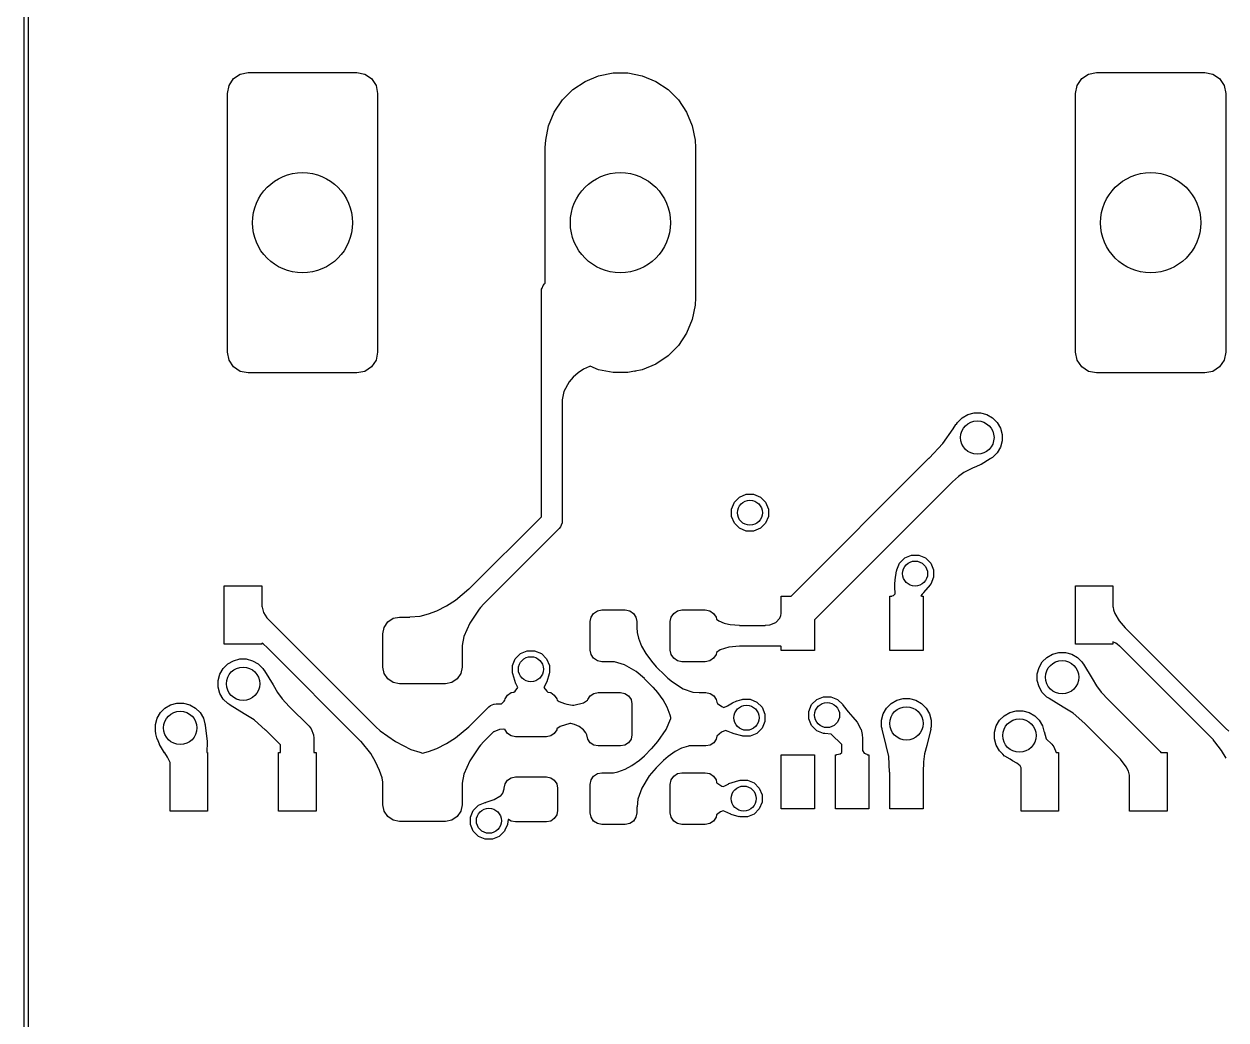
# Model space of a CAD drawing. Extents: x 89 to 178, y -115 to -57.
# Drawn here: x 88.97 to 103.38, y -97.25 to -85.32 of the extents above; entities that cross this region are included whole.
import ezdxf

# ---------------------------------------------------------------- set-up
doc = ezdxf.new("R2010")
doc.units = 0
doc.layers.add('BLACK', color=7, linetype='CONTINUOUS')

msp = doc.modelspace()

# ---------------------------------------------------------------- linework, layer by layer
at = {"layer": 'BLACK', "linetype": 'CONTINUOUS'}
for p, q in [((88.975, -106.5), (88.975, -65.5)), ((89.025, -65.524181), (89.025, -106.475818)), ((91.43153, -86.054329), (91.485723, -85.973223)), ((91.485723, -85.973223), (91.566829, -85.91903)), ((91.566829, -85.91903), (91.6625, -85.9)), ((91.6625, -85.9), (92.9625, -85.9)), ((92.9625, -85.9), (93.058171, -85.91903)), ((93.058171, -85.91903), (93.139277, -85.973223)), ((93.139277, -85.973223), (93.19347, -86.054329)), ((95.698243, -86.006271), (95.861244, -85.938754)), ((95.861244, -85.938754), (96.034285, -85.904334)), ((96.034285, -85.904334), (96.210715, -85.904334)), ((96.210715, -85.904334), (96.383756, -85.938754)), ((96.383756, -85.938754), (96.546757, -86.006271)), ((101.59653, -86.054329), (101.650723, -85.973223)), ((101.650723, -85.973223), (101.731829, -85.91903)), ((101.731829, -85.91903), (101.8275, -85.9)), ((101.8275, -85.9), (103.1275, -85.9)), ((103.1275, -85.9), (103.223171, -85.91903)), ((103.223171, -85.91903), (103.304277, -85.973223)), ((103.304277, -85.973223), (103.35847, -86.054329)), ((91.4125, -86.15), (91.43153, -86.054329)), ((93.19347, -86.054329), (93.2125, -86.15)), ((95.426791, -86.229046), (95.551546, -86.104291)), ((95.551546, -86.104291), (95.698243, -86.006271)), ((96.546757, -86.006271), (96.693454, -86.104291)), ((96.693454, -86.104291), (96.818209, -86.229046)), ((101.5775, -86.15), (101.59653, -86.054329)), ((103.35847, -86.054329), (103.3775, -86.15)), ((91.4125, -89.25), (91.4125, -86.15)), ((93.2125, -86.15), (93.2125, -89.25)), ((95.328771, -86.375743), (95.426791, -86.229046)), ((96.818209, -86.229046), (96.916229, -86.375743)), ((101.5775, -89.25), (101.5775, -86.15)), ((103.3775, -86.15), (103.3775, -89.25)), ((95.261254, -86.538744), (95.328771, -86.375743)), ((96.916229, -86.375743), (96.983746, -86.538744)), ((95.226834, -86.711785), (95.261254, -86.538744)), ((96.983746, -86.538744), (97.018166, -86.711785)), ((95.2225, -86.8), (95.226834, -86.711785)), ((97.018166, -86.711785), (97.0225, -86.8)), ((95.2225, -88.375315), (95.2225, -86.8)), ((97.0225, -86.8), (97.0225, -88.6)), ((95.196071, -88.453048), (95.211612, -88.434112)), ((95.211612, -88.434112), (95.221153, -88.42457)), ((95.221153, -88.42457), (95.2225, -88.375315)), ((95.175, -88.5225), (95.177402, -88.498114)), ((95.175, -91.223224), (95.175, -88.5225)), ((95.177402, -88.498114), (95.177882, -88.496956)), ((95.177882, -88.496956), (95.182868, -88.484915)), ((95.182868, -88.484915), (95.196066, -88.453054)), ((95.196066, -88.453054), (95.196071, -88.453048)), ((97.018166, -88.688215), (96.983746, -88.861256)), ((97.0225, -88.6), (97.018166, -88.688215)), ((96.983746, -88.861256), (96.916229, -89.024257)), ((96.916229, -89.024257), (96.818209, -89.170954)), ((91.43153, -89.345671), (91.4125, -89.25)), ((93.2125, -89.25), (93.19347, -89.345671)), ((96.693454, -89.295709), (96.546757, -89.393729)), ((96.818209, -89.170954), (96.693454, -89.295709)), ((101.59653, -89.345671), (101.5775, -89.25)), ((103.3775, -89.25), (103.35847, -89.345671)), ((91.485723, -89.426777), (91.43153, -89.345671)), ((91.566829, -89.48097), (91.485723, -89.426777)), ((93.139277, -89.426777), (93.058171, -89.48097)), ((93.19347, -89.345671), (93.139277, -89.426777)), ((95.750207, -89.422105), (95.678726, -89.456227)), ((95.759607, -89.419147), (95.750207, -89.422105)), ((95.861244, -89.461246), (95.759607, -89.419147)), ((96.546757, -89.393729), (96.383756, -89.461246)), ((101.650723, -89.426777), (101.59653, -89.345671)), ((101.731829, -89.48097), (101.650723, -89.426777)), ((103.304277, -89.426777), (103.223171, -89.48097)), ((103.35847, -89.345671), (103.304277, -89.426777)), ((91.6625, -89.5), (91.566829, -89.48097)), ((92.9625, -89.5), (91.6625, -89.5)), ((93.058171, -89.48097), (92.9625, -89.5)), ((95.556671, -89.549698), (95.508215, -89.60579)), ((95.614943, -89.498447), (95.556671, -89.549698)), ((95.678726, -89.456227), (95.614943, -89.498447)), ((96.034285, -89.495666), (95.861244, -89.461246)), ((96.210715, -89.495666), (96.034285, -89.495666)), ((96.291769, -89.479543), (96.210715, -89.495666)), ((96.298081, -89.482707), (96.291769, -89.479543)), ((96.383756, -89.461246), (96.297654, -89.478372)), ((96.297654, -89.478372), (96.298081, -89.482707)), ((101.8275, -89.5), (101.731829, -89.48097)), ((103.1275, -89.5), (101.8275, -89.5)), ((103.223171, -89.48097), (103.1275, -89.5)), ((95.444407, -89.721056), (95.425, -89.820934)), ((95.508215, -89.60579), (95.444407, -89.721056)), ((95.425, -89.820934), (95.425, -91.275)), ((100.217372, -90.036994), (100.285195, -89.997836)), ((100.285195, -89.997836), (100.360842, -89.977567)), ((100.360842, -89.977567), (100.439158, -89.977567)), ((100.439158, -89.977567), (100.514805, -89.997836)), ((100.514805, -89.997836), (100.582628, -90.036994)), ((99.98478, -90.346758), (100.110502, -90.168472)), ((100.110502, -90.168472), (100.144086, -90.118046)), ((100.144086, -90.118046), (100.149117, -90.114673)), ((100.149117, -90.114673), (100.161994, -90.092372)), ((100.161994, -90.092372), (100.217372, -90.036994)), ((100.582628, -90.036994), (100.638006, -90.092372)), ((100.638006, -90.092372), (100.677164, -90.160195)), ((100.677164, -90.160195), (100.697433, -90.235842)), ((100.697433, -90.314158), (100.677164, -90.389805)), ((100.697433, -90.235842), (100.697433, -90.314158)), ((99.821173, -90.520501), (99.98478, -90.346758)), ((100.638006, -90.457628), (100.582628, -90.513006)), ((100.677164, -90.389805), (100.638006, -90.457628)), ((98.167158, -92.175), (99.820855, -90.521301)), ((99.820855, -90.521301), (99.821173, -90.520501)), ((100.444067, -90.596588), (100.381056, -90.625035)), ((100.445192, -90.596005), (100.444067, -90.596588)), ((100.556037, -90.530705), (100.445192, -90.596005)), ((100.556566, -90.530373), (100.556037, -90.530705)), ((100.559119, -90.526578), (100.556566, -90.530373)), ((100.582628, -90.513006), (100.559119, -90.526578)), ((100.174195, -90.740268), (100.104491, -90.804053)), ((100.239058, -90.69346), (100.174195, -90.740268)), ((100.239059, -90.69346), (100.239058, -90.69346)), ((100.352074, -90.63812), (100.239059, -90.69346)), ((100.352082, -90.638116), (100.352074, -90.63812)), ((100.381056, -90.625035), (100.352082, -90.638116)), ((100.103389, -90.804452), (98.45, -92.457842)), ((100.104491, -90.804053), (100.103389, -90.804452)), ((97.487919, -91.049997), (97.549997, -90.987919)), ((97.549997, -90.987919), (97.631105, -90.954323)), ((97.631105, -90.954323), (97.718895, -90.954323)), ((97.718895, -90.954323), (97.800003, -90.987919)), ((97.800003, -90.987919), (97.862081, -91.049997)), ((97.454323, -91.131105), (97.487919, -91.049997)), ((97.454323, -91.218895), (97.454323, -91.131105)), ((97.862081, -91.049997), (97.895677, -91.131105)), ((97.895677, -91.131105), (97.895677, -91.218895)), ((94.309821, -92.088402), (95.175, -91.223224)), ((95.420529, -91.304381), (95.403934, -91.344446)), ((95.422598, -91.299387), (95.420529, -91.304381)), ((95.425, -91.275), (95.422598, -91.299386)), ((95.422598, -91.299386), (95.422598, -91.299387)), ((97.487919, -91.300003), (97.454323, -91.218895)), ((97.549997, -91.362081), (97.487919, -91.300003)), ((97.862081, -91.300003), (97.800003, -91.362081)), ((97.895677, -91.218895), (97.862081, -91.300003)), ((95.388388, -91.363388), (94.485991, -92.265784)), ((95.403928, -91.344451), (95.388388, -91.363388)), ((95.403934, -91.344446), (95.403928, -91.344451)), ((97.631105, -91.395677), (97.549997, -91.362081)), ((97.718895, -91.395677), (97.631105, -91.395677)), ((97.800003, -91.362081), (97.718895, -91.395677)), ((99.467361, -91.779439), (99.529439, -91.717361)), ((99.529439, -91.717361), (99.610547, -91.683765)), ((99.610547, -91.683765), (99.698337, -91.683765)), ((99.698337, -91.683765), (99.779445, -91.717361)), ((99.779445, -91.717361), (99.841523, -91.779439)), ((99.414905, -91.979464), (99.431868, -91.872508)), ((99.431868, -91.872508), (99.433765, -91.869414)), ((99.433765, -91.860547), (99.467361, -91.779439)), ((99.433765, -91.869414), (99.433765, -91.860547)), ((99.841523, -91.779439), (99.875119, -91.860547)), ((99.875119, -91.860547), (99.875119, -91.948337)), ((99.411294, -92.064383), (99.41274, -92.029642)), ((99.41274, -92.029642), (99.414774, -91.980784)), ((99.414774, -91.980784), (99.414905, -91.979464)), ((99.833157, -92.039406), (99.75485, -92.13265)), ((99.833901, -92.038418), (99.833157, -92.039406)), ((99.834244, -92.036723), (99.833901, -92.038418)), ((99.841523, -92.029445), (99.834244, -92.036723)), ((99.875119, -91.948337), (99.841523, -92.029445)), ((91.375, -92.75), (91.375, -92.05)), ((91.375, -92.05), (91.825, -92.05)), ((91.825, -92.05), (91.825, -92.301455)), ((94.146941, -92.221123), (94.307718, -92.089042)), ((94.307718, -92.089042), (94.309821, -92.088402)), ((98.05, -92.377282), (98.05, -92.175)), ((98.05, -92.175), (98.167158, -92.175)), ((99.35, -92.825), (99.35, -92.175)), ((99.35, -92.175), (99.374376, -92.175)), ((99.374376, -92.175), (99.376527, -92.172242)), ((99.376527, -92.172242), (99.37929, -92.171113)), ((99.37929, -92.171113), (99.394371, -92.167113)), ((99.394371, -92.167113), (99.416618, -92.147361)), ((99.411308, -92.065635), (99.411294, -92.064383)), ((99.4164, -92.142722), (99.411308, -92.065635)), ((99.416401, -92.142746), (99.4164, -92.142722)), ((99.416618, -92.147361), (99.416401, -92.142746)), ((99.738902, -92.148979), (99.722518, -92.171783)), ((99.722518, -92.171783), (99.73177, -92.172866)), ((99.73177, -92.172866), (99.735592, -92.175)), ((99.735592, -92.175), (99.75, -92.175)), ((99.754248, -92.133313), (99.738902, -92.148979)), ((99.75, -92.175), (99.75, -92.825)), ((99.75485, -92.13265), (99.754248, -92.133313)), ((101.575, -92.75), (101.575, -92.05)), ((101.575, -92.05), (102.025, -92.05)), ((102.025, -92.05), (102.025, -92.303655)), ((91.825, -92.301455), (91.827645, -92.303846)), ((91.827645, -92.303846), (91.828434, -92.306058)), ((91.828434, -92.306058), (91.844141, -92.369665)), ((93.92312, -92.348827), (94.039923, -92.289003)), ((94.039923, -92.289003), (94.146941, -92.221123)), ((94.428496, -92.331725), (94.318077, -92.497983)), ((94.4285, -92.331721), (94.428496, -92.331725)), ((94.428501, -92.331719), (94.4285, -92.331721)), ((94.428503, -92.331717), (94.428501, -92.331719)), ((94.447517, -92.310201), (94.428503, -92.331717)), ((94.485408, -92.267326), (94.447517, -92.310201)), ((94.485991, -92.265784), (94.485408, -92.267326)), ((102.025, -92.303655), (102.026049, -92.304604)), ((102.026049, -92.304604), (102.027081, -92.308108)), ((102.027081, -92.308108), (102.030885, -92.337278)), ((91.844141, -92.369665), (91.886035, -92.434259)), ((91.886035, -92.434259), (93.191248, -93.739472)), ((93.333579, -92.483579), (93.398463, -92.440224)), ((93.398463, -92.440224), (93.475, -92.425)), ((93.475, -92.425), (93.596438, -92.425)), ((93.596438, -92.425), (93.596814, -92.424626)), ((93.596814, -92.424626), (93.600375, -92.42378)), ((93.600375, -92.42378), (93.721241, -92.414603)), ((93.721241, -92.414603), (93.822798, -92.387963)), ((93.822798, -92.387963), (93.92312, -92.348827)), ((95.76, -92.48), (95.770657, -92.426424)), ((95.76, -92.82), (95.76, -92.48)), ((95.770657, -92.426424), (95.801005, -92.381005)), ((95.801005, -92.381005), (95.846424, -92.350657)), ((95.846424, -92.350657), (95.9, -92.34)), ((95.9, -92.34), (96.18, -92.34)), ((96.18, -92.34), (96.233576, -92.350657)), ((96.233576, -92.350657), (96.278995, -92.381005)), ((96.278995, -92.381005), (96.309343, -92.426424)), ((96.309343, -92.426424), (96.32, -92.48)), ((96.32, -92.48), (96.32, -92.550308)), ((96.72, -92.48), (96.730657, -92.426424)), ((96.72, -92.82), (96.72, -92.48)), ((96.730657, -92.426424), (96.761005, -92.381005)), ((96.761005, -92.381005), (96.806424, -92.350657)), ((96.806424, -92.350657), (96.86, -92.34)), ((96.86, -92.34), (97.14, -92.34)), ((97.14, -92.34), (97.193576, -92.350657)), ((97.193576, -92.350657), (97.238995, -92.381005)), ((97.238995, -92.381005), (97.269343, -92.426424)), ((97.269343, -92.426424), (97.27439, -92.451801)), ((97.27439, -92.451801), (97.30216, -92.472408)), ((97.30216, -92.472408), (97.367216, -92.499997)), ((97.98625, -92.490171), (98.032253, -92.440308)), ((98.032253, -92.440308), (98.045282, -92.405161)), ((98.045282, -92.405161), (98.047886, -92.381145)), ((98.047886, -92.381145), (98.05, -92.377282)), ((98.45, -92.457842), (98.45, -92.825)), ((102.030885, -92.337278), (102.030886, -92.33728)), ((102.030886, -92.33728), (102.047069, -92.382811)), ((102.047069, -92.382811), (102.047071, -92.382814)), ((102.047071, -92.382814), (102.1015, -92.471955)), ((102.1015, -92.471955), (102.170596, -92.553253)), ((93.275, -92.625), (93.290224, -92.548463)), ((93.290224, -92.548463), (93.333579, -92.483579)), ((94.318077, -92.497983), (94.247019, -92.659632)), ((96.32, -92.550308), (96.320124, -92.550868)), ((96.320124, -92.550868), (96.322852, -92.609012)), ((96.322852, -92.609012), (96.338971, -92.679232)), ((97.367216, -92.499997), (97.367219, -92.499997)), ((97.367219, -92.499997), (97.367224, -92.5)), ((97.367224, -92.5), (97.41859, -92.511619)), ((97.41859, -92.511619), (97.437624, -92.515925)), ((97.437624, -92.515925), (97.437627, -92.515925)), ((97.437627, -92.515925), (97.43763, -92.515926)), ((97.43763, -92.515926), (97.549166, -92.524196)), ((97.549166, -92.524196), (97.550762, -92.525)), ((97.550762, -92.525), (97.858311, -92.525)), ((97.858311, -92.525), (97.860534, -92.523946)), ((97.860534, -92.523946), (97.914616, -92.51854)), ((97.914616, -92.51854), (97.98625, -92.490171)), ((102.170596, -92.553253), (102.227353, -92.610931)), ((102.227353, -92.610931), (103.373502, -93.75708)), ((91.825, -92.75), (91.375, -92.75)), ((91.844464, -92.750523), (91.825, -92.739399)), ((91.825, -92.739399), (91.825, -92.75)), ((91.887524, -92.789871), (91.844464, -92.750523)), ((93.275, -93.025), (93.275, -92.625)), ((94.247018, -92.659635), (94.225, -92.764968)), ((94.225, -92.764968), (94.225, -93.025)), ((94.247019, -92.659632), (94.247018, -92.659635)), ((96.338971, -92.679232), (96.338975, -92.679245)), ((96.338975, -92.679245), (96.376617, -92.772844)), ((102.025, -92.75), (101.575, -92.75)), ((102.059751, -92.737199), (102.025, -92.722309)), ((102.025, -92.722309), (102.025, -92.75)), ((102.059753, -92.7372), (102.059751, -92.737199)), ((102.075865, -92.75), (102.059753, -92.7372)), ((102.105216, -92.773317), (102.075865, -92.75)), ((91.888457, -92.790233), (91.887524, -92.789871)), ((93.0132, -93.914976), (91.888457, -92.790233)), ((94.862919, -92.924997), (94.924997, -92.862919)), ((94.924997, -92.862919), (95.006105, -92.829323)), ((95.006105, -92.829323), (95.093895, -92.829323)), ((95.093895, -92.829323), (95.175003, -92.862919)), ((95.175003, -92.862919), (95.237081, -92.924997)), ((95.770657, -92.873576), (95.76, -92.82)), ((95.801005, -92.918995), (95.770657, -92.873576)), ((96.376617, -92.772844), (96.376622, -92.772856)), ((96.376622, -92.772856), (96.426534, -92.861051)), ((96.426534, -92.861051), (96.42655, -92.861075)), ((96.42655, -92.861075), (96.49471, -92.955494)), ((96.730657, -92.873576), (96.72, -92.82)), ((96.761005, -92.918995), (96.730657, -92.873576)), ((97.269343, -92.873576), (97.238995, -92.918995)), ((97.273655, -92.851893), (97.269343, -92.873576)), ((97.318486, -92.818928), (97.273655, -92.851893)), ((97.31849, -92.818926), (97.318486, -92.818928)), ((97.42166, -92.786817), (97.31849, -92.818926)), ((97.421667, -92.786816), (97.42166, -92.786817)), ((97.549296, -92.775914), (97.421667, -92.786816)), ((97.551261, -92.775), (97.549296, -92.775914)), ((98.044495, -92.775), (97.551261, -92.775)), ((98.044939, -92.775512), (98.044495, -92.775)), ((98.05, -92.776619), (98.044939, -92.775512)), ((98.05, -92.825), (98.05, -92.776619)), ((98.45, -92.825), (98.05, -92.825)), ((99.75, -92.825), (99.35, -92.825)), ((101.178595, -92.963369), (101.233973, -92.907991)), ((101.233973, -92.907991), (101.301796, -92.868833)), ((101.301796, -92.868833), (101.377443, -92.848564)), ((101.377443, -92.848564), (101.455759, -92.848564)), ((101.455759, -92.848564), (101.531406, -92.868833)), ((101.531406, -92.868833), (101.599229, -92.907991)), ((101.599229, -92.907991), (101.654607, -92.963369)), ((102.107794, -92.774216), (102.105216, -92.773317)), ((103.230709, -93.897131), (102.107794, -92.774216)), ((91.322828, -93.110195), (91.361986, -93.042372)), ((91.361986, -93.042372), (91.417364, -92.986994)), ((91.417364, -92.986994), (91.485187, -92.947836)), ((91.485187, -92.947836), (91.560834, -92.927567)), ((91.560834, -92.927567), (91.63915, -92.927567)), ((91.63915, -92.927567), (91.714797, -92.947836)), ((91.714797, -92.947836), (91.78262, -92.986994)), ((91.78262, -92.986994), (91.837998, -93.042372)), ((91.837998, -93.042372), (91.851408, -93.065599)), ((93.290224, -93.101537), (93.275, -93.025)), ((94.225, -93.025), (94.209776, -93.101537)), ((94.829323, -93.006105), (94.862919, -92.924997)), ((94.829323, -93.093895), (94.829323, -93.006105)), ((95.237081, -92.924997), (95.270677, -93.006105)), ((95.270677, -93.006105), (95.270677, -93.093895)), ((95.846424, -92.949343), (95.801005, -92.918995)), ((95.9, -92.96), (95.846424, -92.949343)), ((95.968841, -92.96), (95.9, -92.96)), ((95.969202, -92.960154), (95.968841, -92.96)), ((96.053674, -92.961011), (95.969202, -92.960154)), ((96.173485, -92.999212), (96.053674, -92.961011)), ((96.173487, -92.999213), (96.173485, -92.999212)), ((96.173489, -92.999214), (96.173487, -92.999213)), ((96.310411, -93.079319), (96.173489, -92.999214)), ((96.49471, -92.955494), (96.494717, -92.955504)), ((96.494717, -92.955504), (96.552346, -93.020042)), ((96.552346, -93.020042), (96.552819, -93.021397)), ((96.552819, -93.021397), (96.657918, -93.126496)), ((96.806424, -92.949343), (96.761005, -92.918995)), ((96.86, -92.96), (96.806424, -92.949343)), ((97.14, -92.96), (96.86, -92.96)), ((97.193576, -92.949343), (97.14, -92.96)), ((97.238995, -92.918995), (97.193576, -92.949343)), ((101.119168, -93.106839), (101.139437, -93.031192)), ((101.139437, -93.031192), (101.178595, -92.963369)), ((101.654607, -92.963369), (101.668017, -92.986596)), ((101.668017, -92.986596), (101.672101, -92.989345)), ((101.672101, -92.989345), (101.672358, -92.989749)), ((101.672358, -92.989749), (101.775525, -93.159993)), ((91.302559, -93.185842), (91.322828, -93.110195)), ((91.302559, -93.264158), (91.302559, -93.185842)), ((91.851408, -93.065599), (91.855492, -93.068348)), ((91.855492, -93.068348), (91.855749, -93.068752)), ((91.855749, -93.068752), (91.958916, -93.238996)), ((93.333579, -93.166421), (93.290224, -93.101537)), ((93.398463, -93.209776), (93.333579, -93.166421)), ((94.166421, -93.166421), (94.101537, -93.209776)), ((94.209776, -93.101537), (94.166421, -93.166421)), ((94.833441, -93.103838), (94.829323, -93.093895)), ((94.833227, -93.106285), (94.833441, -93.103838)), ((94.871074, -93.226391), (94.833227, -93.106285)), ((95.267159, -93.106077), (95.239634, -93.201416)), ((95.270677, -93.093895), (95.266944, -93.102907)), ((95.266944, -93.102907), (95.267383, -93.105165)), ((95.267383, -93.105165), (95.267159, -93.106077)), ((96.310412, -93.07932), (96.310411, -93.079319)), ((96.410078, -93.16283), (96.310412, -93.07932)), ((96.412167, -93.163589), (96.410078, -93.16283)), ((96.516737, -93.268159), (96.412167, -93.163589)), ((96.657918, -93.126496), (96.659558, -93.127113)), ((96.659558, -93.127113), (96.692096, -93.155606)), ((96.692096, -93.155606), (96.745436, -93.202316)), ((101.119168, -93.185155), (101.119168, -93.106839)), ((101.139437, -93.260802), (101.119168, -93.185155)), ((101.775525, -93.159993), (101.828209, -93.249176)), ((91.322828, -93.339805), (91.302559, -93.264158)), ((91.361986, -93.407628), (91.322828, -93.339805)), ((91.958916, -93.238996), (92.0116, -93.328179)), ((92.0116, -93.328179), (92.069371, -93.404802)), ((93.475, -93.225), (93.398463, -93.209776)), ((94.025, -93.225), (93.475, -93.225)), ((94.101537, -93.209776), (94.025, -93.225)), ((94.769541, -93.359541), (94.813338, -93.330276)), ((94.813338, -93.330276), (94.846653, -93.323649)), ((94.846653, -93.323649), (94.861923, -93.312191)), ((94.861923, -93.312191), (94.893113, -93.270437)), ((94.871785, -93.228142), (94.871074, -93.226391)), ((94.893113, -93.270437), (94.871785, -93.228142)), ((95.238945, -93.203224), (95.206709, -93.270537)), ((95.206709, -93.270537), (95.242513, -93.312188)), ((95.239634, -93.201416), (95.238945, -93.203224)), ((95.242513, -93.312188), (95.252162, -93.323413)), ((95.252162, -93.323413), (95.286662, -93.330276)), ((95.286662, -93.330276), (95.330459, -93.359541)), ((95.759541, -93.369541), (95.803338, -93.340276)), ((95.803338, -93.340276), (95.855, -93.33)), ((95.855, -93.33), (96.125, -93.33)), ((96.125, -93.33), (96.176662, -93.340276)), ((96.176662, -93.340276), (96.220459, -93.369541)), ((96.517225, -93.269566), (96.516737, -93.268159)), ((96.570851, -93.329933), (96.517225, -93.269566)), ((96.570856, -93.32994), (96.570851, -93.329933)), ((96.570859, -93.329943), (96.570856, -93.32994)), ((96.634164, -93.418609), (96.570859, -93.329943)), ((96.745436, -93.202316), (96.745441, -93.202319)), ((96.745441, -93.202319), (96.876364, -93.286263)), ((96.876364, -93.286263), (96.988515, -93.326964)), ((96.988515, -93.326964), (97.06648, -93.329536)), ((97.06648, -93.329536), (97.067503, -93.33)), ((97.067503, -93.33), (97.145, -93.33)), ((97.145, -93.33), (97.196662, -93.340276)), ((97.196662, -93.340276), (97.240459, -93.369541)), ((101.178595, -93.328625), (101.139437, -93.260802)), ((101.233973, -93.384003), (101.178595, -93.328625)), ((101.828209, -93.249176), (101.88598, -93.325799)), ((101.88598, -93.325799), (101.970509, -93.4165)), ((90.664186, -93.51518), (90.732009, -93.476022)), ((90.732009, -93.476022), (90.807656, -93.455753)), ((90.807656, -93.455753), (90.885972, -93.455753)), ((90.885972, -93.455753), (90.961619, -93.476022)), ((90.961619, -93.476022), (91.029442, -93.51518)), ((91.417364, -93.463006), (91.361986, -93.407628)), ((91.440532, -93.476382), (91.417364, -93.463006)), ((91.443744, -93.480757), (91.440532, -93.476382)), ((91.613952, -93.583901), (91.443744, -93.480757)), ((92.069371, -93.404802), (92.1539, -93.495503)), ((94.546612, -93.501612), (94.565548, -93.486071)), ((94.565548, -93.486071), (94.565554, -93.486066)), ((94.565554, -93.486066), (94.605423, -93.469552)), ((94.605423, -93.469552), (94.610613, -93.467402)), ((94.610613, -93.467402), (94.610614, -93.467402)), ((94.610614, -93.467402), (94.635, -93.465)), ((94.635, -93.465), (94.695508, -93.465)), ((94.695508, -93.465), (94.730892, -93.433793)), ((94.730892, -93.433793), (94.73672, -93.421213)), ((94.73672, -93.421213), (94.740276, -93.403338)), ((94.740276, -93.403338), (94.769541, -93.359541)), ((95.330459, -93.359541), (95.359724, -93.403338)), ((95.359724, -93.403338), (95.362918, -93.419397)), ((95.362918, -93.419397), (95.388703, -93.436625)), ((95.388703, -93.436625), (95.388705, -93.436625)), ((95.388705, -93.436625), (95.388707, -93.436627)), ((95.388707, -93.436627), (95.454381, -93.462602)), ((95.454381, -93.462602), (95.454384, -93.462602)), ((95.454384, -93.462602), (95.454385, -93.462603)), ((95.454385, -93.462603), (95.48071, -93.468198)), ((95.48071, -93.468198), (95.549269, -93.48277)), ((95.549269, -93.48277), (95.565874, -93.481561)), ((95.565874, -93.481561), (95.679167, -93.452495)), ((95.679167, -93.452495), (95.728544, -93.422045)), ((95.728544, -93.422045), (95.730276, -93.413338)), ((95.730276, -93.413338), (95.759541, -93.369541)), ((96.220459, -93.369541), (96.249724, -93.413338)), ((96.249724, -93.413338), (96.26, -93.465)), ((96.26, -93.465), (96.26, -93.835)), ((96.682839, -93.505717), (96.634164, -93.418609)), ((97.240459, -93.369541), (97.269724, -93.413338)), ((97.269724, -93.413338), (97.27635, -93.446653)), ((97.27635, -93.446653), (97.287811, -93.461925)), ((97.287811, -93.461925), (97.337311, -93.498902)), ((97.361684, -93.509469), (97.404626, -93.487103)), ((97.404626, -93.487103), (97.464894, -93.452216)), ((97.464894, -93.452216), (97.466258, -93.451542)), ((97.466258, -93.451542), (97.518433, -93.429901)), ((97.518433, -93.429901), (97.519919, -93.4294)), ((97.519919, -93.4294), (97.577707, -93.414164)), ((97.577707, -93.414164), (97.580987, -93.414609)), ((97.580987, -93.414609), (97.589686, -93.411006)), ((97.589686, -93.411006), (97.677476, -93.411006)), ((97.677476, -93.411006), (97.758584, -93.444602)), ((97.758584, -93.444602), (97.820662, -93.50668)), ((98.379323, -93.556111), (98.412919, -93.475003)), ((98.412919, -93.475003), (98.474997, -93.412925)), ((98.474997, -93.412925), (98.556105, -93.379329)), ((98.556105, -93.379329), (98.643895, -93.379329)), ((98.643895, -93.379329), (98.725003, -93.412925)), ((98.725003, -93.412925), (98.787081, -93.475003)), ((98.787081, -93.475003), (98.789694, -93.481313)), ((98.789694, -93.481313), (98.793701, -93.483849)), ((98.793701, -93.483849), (98.851961, -93.561696)), ((99.311994, -93.517372), (99.367372, -93.461994)), ((99.367372, -93.461994), (99.435195, -93.422836)), ((99.435195, -93.422836), (99.510842, -93.402567)), ((99.510842, -93.402567), (99.589158, -93.402567)), ((99.589158, -93.402567), (99.664805, -93.422836)), ((99.664805, -93.422836), (99.732628, -93.461994)), ((99.732628, -93.461994), (99.788006, -93.517372)), ((101.257141, -93.397379), (101.233973, -93.384003)), ((101.260353, -93.401754), (101.257141, -93.397379)), ((101.430561, -93.504898), (101.260353, -93.401754)), ((101.970509, -93.4165), (101.970844, -93.417398)), ((101.970844, -93.417398), (102.591421, -94.037975)), ((90.56965, -93.638381), (90.608808, -93.570558)), ((90.608808, -93.570558), (90.664186, -93.51518)), ((91.029442, -93.51518), (91.08482, -93.570558)), ((91.08482, -93.570558), (91.123978, -93.638381)), ((91.613952, -93.583902), (91.613952, -93.583901)), ((91.613988, -93.583924), (91.613952, -93.583902)), ((91.731498, -93.65628), (91.613988, -93.583924)), ((92.1539, -93.495503), (92.154235, -93.496401)), ((92.154235, -93.496401), (92.391421, -93.733587)), ((94.309821, -93.738402), (94.546612, -93.501612)), ((96.720012, -93.599106), (96.682839, -93.505717)), ((96.727096, -93.629724), (96.720012, -93.599106)), ((96.725379, -93.642399), (96.727096, -93.629724)), ((97.337311, -93.498902), (97.337314, -93.498904)), ((97.337314, -93.498904), (97.337317, -93.498906)), ((97.337317, -93.498906), (97.361684, -93.509469)), ((97.820662, -93.50668), (97.854258, -93.587788)), ((97.854258, -93.587788), (97.854258, -93.675578)), ((98.379323, -93.643901), (98.379323, -93.556111)), ((98.851961, -93.561696), (98.851984, -93.561725)), ((98.851984, -93.561725), (98.908547, -93.625118)), ((98.908547, -93.625118), (98.908617, -93.625197)), ((98.908617, -93.625197), (98.959071, -93.682786)), ((99.252567, -93.660842), (99.272836, -93.585195)), ((99.272836, -93.585195), (99.311994, -93.517372)), ((99.788006, -93.517372), (99.827164, -93.585195)), ((99.827164, -93.585195), (99.847433, -93.660842)), ((100.667018, -93.662348), (100.722396, -93.60697)), ((100.722396, -93.60697), (100.790219, -93.567812)), ((100.790219, -93.567812), (100.865866, -93.547543)), ((100.865866, -93.547543), (100.944182, -93.547543)), ((100.944182, -93.547543), (101.019829, -93.567812)), ((101.019829, -93.567812), (101.087652, -93.60697)), ((101.087652, -93.60697), (101.14303, -93.662348)), ((101.430561, -93.504899), (101.430561, -93.504898)), ((101.430597, -93.504921), (101.430561, -93.504899)), ((101.548107, -93.577277), (101.430597, -93.504921)), ((101.548111, -93.577281), (101.548107, -93.577277)), ((101.548114, -93.577283), (101.548111, -93.577281)), ((101.687123, -93.70031), (101.548114, -93.577283)), ((90.549381, -93.714028), (90.56965, -93.638381)), ((90.549381, -93.792344), (90.549381, -93.714028)), ((91.123978, -93.638381), (91.141906, -93.705293)), ((91.141906, -93.705293), (91.142564, -93.706284)), ((91.142564, -93.706284), (91.14268, -93.706996)), ((91.14268, -93.706996), (91.142988, -93.709331)), ((91.142988, -93.709331), (91.144247, -93.714028)), ((91.144247, -93.714028), (91.144247, -93.718853)), ((91.144247, -93.718853), (91.170503, -93.917537)), ((91.731502, -93.656284), (91.731498, -93.65628)), ((91.731505, -93.656286), (91.731502, -93.656284)), ((91.870514, -93.779313), (91.731505, -93.656286)), ((92.391421, -93.733587), (92.416294, -93.763894)), ((92.416294, -93.763894), (92.446157, -93.83599)), ((93.191248, -93.739472), (93.192342, -93.739899)), ((93.192342, -93.739899), (93.243249, -93.786698)), ((94.146941, -93.871123), (94.307718, -93.739042)), ((94.307718, -93.739042), (94.309821, -93.738402)), ((94.672695, -93.772152), (94.606851, -93.799174)), ((94.672696, -93.772152), (94.672695, -93.772152)), ((94.71762, -93.76722), (94.672696, -93.772152)), ((94.717623, -93.76722), (94.71762, -93.76722)), ((94.736238, -93.772152), (94.717623, -93.76722)), ((94.739553, -93.77303), (94.736238, -93.772152)), ((94.740276, -93.776662), (94.739553, -93.77303)), ((94.769541, -93.820459), (94.740276, -93.776662)), ((95.359724, -93.776662), (95.330459, -93.820459)), ((95.362432, -93.763042), (95.359724, -93.776662)), ((95.400521, -93.737675), (95.362432, -93.763042)), ((95.516729, -93.702137), (95.400521, -93.737675)), ((95.527668, -93.701059), (95.516729, -93.702137)), ((95.570742, -93.712244), (95.527668, -93.701059)), ((95.570754, -93.712249), (95.570742, -93.712244)), ((95.629207, -93.738539), (95.570754, -93.712249)), ((95.629209, -93.73854), (95.629207, -93.738539)), ((95.62921, -93.738541), (95.629209, -93.73854)), ((95.680679, -93.776616), (95.62921, -93.738541)), ((95.709629, -93.812234), (95.680679, -93.776616)), ((96.572278, -93.916377), (96.670809, -93.771104)), ((96.670809, -93.771104), (96.725379, -93.642399)), ((97.820662, -93.756686), (97.758584, -93.818764)), ((97.854258, -93.675578), (97.820662, -93.756686)), ((98.412919, -93.725009), (98.379323, -93.643901)), ((98.474997, -93.787087), (98.412919, -93.725009)), ((98.959071, -93.682786), (98.960576, -93.684956)), ((98.960576, -93.684956), (99.005189, -93.767939)), ((99.005189, -93.767939), (99.00632, -93.771009)), ((99.00632, -93.771009), (99.019928, -93.834002)), ((99.252567, -93.739158), (99.252567, -93.660842)), ((99.25949, -93.764998), (99.252567, -93.739158)), ((99.258668, -93.770364), (99.25949, -93.764998)), ((99.306099, -93.963696), (99.258668, -93.770364)), ((99.841331, -93.770365), (99.793914, -93.963637)), ((99.847433, -93.739158), (99.840491, -93.765066)), ((99.840491, -93.765066), (99.841436, -93.769897)), ((99.841436, -93.769897), (99.841331, -93.770365)), ((99.847433, -93.660842), (99.847433, -93.739158)), ((100.607591, -93.805818), (100.62786, -93.730171)), ((100.62786, -93.730171), (100.667018, -93.662348)), ((101.14303, -93.662348), (101.182188, -93.730171)), ((101.182188, -93.730171), (101.198845, -93.792337)), ((101.688651, -93.700889), (101.687123, -93.70031)), ((102.073013, -94.085251), (101.688651, -93.700889)), ((103.373502, -93.75708), (103.374661, -93.75753)), ((103.374661, -93.75753), (103.414707, -93.794123)), ((90.556396, -93.818527), (90.549381, -93.792344)), ((90.555678, -93.823666), (90.556396, -93.818527)), ((90.572421, -93.888222), (90.555678, -93.823666)), ((90.572882, -93.889627), (90.572421, -93.888222)), ((90.596667, -93.949051), (90.572882, -93.889627)), ((91.17059, -93.919639), (91.164248, -94.05)), ((91.170503, -93.917537), (91.17059, -93.919639)), ((91.872042, -93.779892), (91.870514, -93.779313)), ((92.05, -93.95785), (91.872042, -93.779892)), ((92.446157, -93.83599), (92.45, -93.875008)), ((92.45, -93.875008), (92.45, -94.05)), ((93.013866, -93.917263), (93.0132, -93.914976)), ((93.129416, -94.061349), (93.013866, -93.917263)), ((93.243249, -93.786698), (93.243257, -93.786705)), ((93.243257, -93.786705), (93.24326, -93.786707)), ((93.24326, -93.786707), (93.425307, -93.918344)), ((93.425307, -93.918344), (93.425309, -93.918345)), ((93.425309, -93.918345), (93.425316, -93.918349)), ((93.425316, -93.918349), (93.610462, -94.01324)), ((94.039923, -93.939003), (94.146941, -93.871123)), ((94.485408, -93.917326), (94.447517, -93.960201)), ((94.485991, -93.915784), (94.485408, -93.917326)), ((94.602615, -93.79916), (94.485991, -93.915784)), ((94.606851, -93.799174), (94.602615, -93.79916)), ((94.813338, -93.849724), (94.769541, -93.820459)), ((94.865, -93.86), (94.813338, -93.849724)), ((95.235, -93.86), (94.865, -93.86)), ((95.286662, -93.849724), (95.235, -93.86)), ((95.330459, -93.820459), (95.286662, -93.849724)), ((95.720255, -93.836283), (95.709629, -93.812234)), ((95.730276, -93.886662), (95.720255, -93.836283)), ((95.759541, -93.930459), (95.730276, -93.886662)), ((96.249724, -93.886662), (96.220459, -93.930459)), ((96.26, -93.835), (96.249724, -93.886662)), ((96.497231, -94.00046), (96.572278, -93.916377)), ((97.269724, -93.886662), (97.240459, -93.930459)), ((97.276586, -93.852161), (97.269724, -93.886662)), ((97.333399, -93.803326), (97.276586, -93.852161)), ((97.382602, -93.784252), (97.333399, -93.803326)), ((97.413503, -93.79598), (97.382602, -93.784252)), ((97.453222, -93.811853), (97.413503, -93.79598)), ((97.484683, -93.824426), (97.453222, -93.811853)), ((97.486026, -93.82487), (97.484683, -93.824426)), ((97.577695, -93.84918), (97.486026, -93.82487)), ((97.578362, -93.849336), (97.577695, -93.84918)), ((97.5811, -93.848803), (97.578362, -93.849336)), ((97.589686, -93.85236), (97.5811, -93.848803)), ((97.677476, -93.85236), (97.589686, -93.85236)), ((97.758584, -93.818764), (97.677476, -93.85236)), ((98.556105, -93.820683), (98.474997, -93.787087)), ((98.572321, -93.820683), (98.556105, -93.820683)), ((98.649333, -93.82652), (98.572321, -93.820683)), ((98.64976, -93.826542), (98.649333, -93.82652)), ((98.775, -93.951782), (98.64976, -93.826542)), ((99.019928, -93.834002), (99.020173, -93.835813)), ((99.020173, -93.835813), (99.022389, -93.875115)), ((99.022389, -93.875115), (99.022598, -93.87562)), ((99.022598, -93.87562), (99.025, -93.900006)), ((99.025, -93.900006), (99.025, -94.024926)), ((100.607591, -93.884134), (100.607591, -93.805818)), ((100.62786, -93.959781), (100.607591, -93.884134)), ((101.198845, -93.792337), (101.202135, -93.796914)), ((101.202135, -93.796914), (101.225755, -93.882865)), ((101.225755, -93.882865), (101.291421, -93.94853)), ((103.231391, -93.899566), (103.230709, -93.897131)), ((103.247274, -93.9198), (103.231391, -93.899566)), ((103.328247, -94.022952), (103.247274, -93.9198)), ((90.597574, -93.95085), (90.596667, -93.949051)), ((90.660201, -94.052282), (90.597574, -93.95085)), ((90.660472, -94.052701), (90.660201, -94.052282)), ((90.694312, -94.102608), (90.660472, -94.052701)), ((91.164248, -94.05), (91.175, -94.05)), ((91.175, -94.05), (91.175, -94.75)), ((92.025, -94.75), (92.025, -94.05)), ((92.025, -94.05), (92.038702, -94.05)), ((92.038702, -94.05), (92.038812, -94.049842)), ((92.038812, -94.049842), (92.043942, -94.048043)), ((92.043942, -94.048043), (92.05, -94.047417)), ((92.05, -94.047417), (92.05, -93.95785)), ((92.45, -94.05), (92.475, -94.05)), ((92.475, -94.05), (92.475, -94.75)), ((93.129417, -94.061351), (93.129416, -94.061349)), ((93.12942, -94.061355), (93.129417, -94.061351)), ((93.187721, -94.158696), (93.12942, -94.061355)), ((93.610462, -94.01324), (93.61047, -94.013243)), ((93.61047, -94.013243), (93.717169, -94.046048)), ((93.717169, -94.046048), (93.751608, -94.056637)), ((93.751608, -94.056637), (93.822798, -94.037963)), ((93.822798, -94.037963), (93.92312, -93.998827)), ((93.92312, -93.998827), (94.039923, -93.939003)), ((94.428496, -93.981725), (94.318077, -94.147983)), ((94.4285, -93.981721), (94.428496, -93.981725)), ((94.428501, -93.981719), (94.4285, -93.981721)), ((94.428503, -93.981717), (94.428501, -93.981719)), ((94.447517, -93.960201), (94.428503, -93.981717)), ((95.803338, -93.959724), (95.759541, -93.930459)), ((95.855, -93.97), (95.803338, -93.959724)), ((96.125, -93.97), (95.855, -93.97)), ((96.176662, -93.959724), (96.125, -93.97)), ((96.220459, -93.930459), (96.176662, -93.959724)), ((96.411483, -94.087094), (96.496684, -94.001893)), ((96.496684, -94.001893), (96.497231, -94.00046)), ((96.778671, -94.036815), (96.694867, -94.094346)), ((96.856274, -93.997071), (96.778671, -94.036815)), ((96.938169, -93.970356), (96.856274, -93.997071)), ((96.940965, -93.97), (96.938169, -93.970356)), ((97.145, -93.97), (96.940965, -93.97)), ((97.196662, -93.959724), (97.145, -93.97)), ((97.240459, -93.930459), (97.196662, -93.959724)), ((98.716511, -94.071721), (98.757315, -94.063619)), ((98.757315, -94.063619), (98.775, -94.046366)), ((98.775, -94.046366), (98.775, -93.951782)), ((99.025, -94.024926), (99.04527, -94.056959)), ((99.04527, -94.056959), (99.076874, -94.069915)), ((99.338028, -94.097951), (99.306099, -93.963696)), ((99.768092, -94.064005), (99.754761, -94.15904)), ((99.793882, -93.963764), (99.768092, -94.064005)), ((99.793914, -93.963637), (99.793882, -93.963764)), ((100.667018, -94.027604), (100.62786, -93.959781)), ((100.707065, -94.067651), (100.667018, -94.027604)), ((101.291421, -93.94853), (101.316294, -93.978838)), ((101.316294, -93.978838), (101.34577, -94.05)), ((101.34577, -94.05), (101.375, -94.05)), ((101.375, -94.05), (101.375, -94.75)), ((102.591421, -94.037975), (102.60129, -94.05)), ((102.60129, -94.05), (102.675, -94.05)), ((102.675, -94.05), (102.675, -94.75)), ((103.382581, -94.116664), (103.328247, -94.022952)), ((90.694317, -94.102618), (90.694312, -94.102608)), ((90.722913, -94.159256), (90.694317, -94.102618)), ((90.722917, -94.159266), (90.722913, -94.159256)), ((90.725, -94.166907), (90.722917, -94.159266)), ((90.725, -94.75), (90.725, -94.166907)), ((93.236823, -94.264601), (93.187721, -94.158696)), ((94.318077, -94.147983), (94.247019, -94.309632)), ((96.177563, -94.248925), (96.26056, -94.203959)), ((96.26056, -94.203959), (96.349982, -94.140803)), ((96.349982, -94.140803), (96.410048, -94.08759)), ((96.410048, -94.08759), (96.411483, -94.087094)), ((96.638005, -94.143416), (96.553358, -94.228063)), ((96.639532, -94.142898), (96.638005, -94.143416)), ((96.694867, -94.094346), (96.639532, -94.142898)), ((98.05, -94.725), (98.05, -94.075)), ((98.05, -94.075), (98.45, -94.075)), ((98.45, -94.075), (98.45, -94.725)), ((98.7, -94.725), (98.7, -94.075)), ((98.7, -94.075), (98.711381, -94.075)), ((98.711381, -94.075), (98.712656, -94.073235)), ((98.712656, -94.073235), (98.716511, -94.071721)), ((99.076874, -94.069915), (99.081996, -94.075)), ((99.081996, -94.075), (99.1, -94.075)), ((99.1, -94.075), (99.1, -94.725)), ((99.338028, -94.097956), (99.338028, -94.097951)), ((99.338029, -94.097959), (99.338028, -94.097956)), ((99.34933, -94.283248), (99.338029, -94.097959)), ((99.754761, -94.15904), (99.750398, -94.282948)), ((100.72772, -94.09012), (100.707065, -94.067651)), ((100.730316, -94.092234), (100.72772, -94.09012)), ((100.792205, -94.129319), (100.730316, -94.092234)), ((100.821583, -94.146923), (100.792205, -94.129319)), ((100.822011, -94.147167), (100.821583, -94.146923)), ((100.871959, -94.174307), (100.822011, -94.147167)), ((100.871965, -94.174311), (100.871959, -94.174307)), ((100.912684, -94.208624), (100.871965, -94.174311)), ((100.912686, -94.208626), (100.912684, -94.208624)), ((100.925, -94.231696), (100.912686, -94.208626)), ((102.116408, -94.129475), (102.073013, -94.085251)), ((102.184296, -94.220173), (102.116408, -94.129475)), ((93.265527, -94.352585), (93.236823, -94.264601)), ((93.275, -94.405147), (93.265527, -94.352585)), ((94.247018, -94.309635), (94.225, -94.414968)), ((94.247019, -94.309632), (94.247018, -94.309635)), ((94.769541, -94.379541), (94.813338, -94.350276)), ((94.813338, -94.350276), (94.865, -94.34)), ((94.865, -94.34), (95.235, -94.34)), ((95.235, -94.34), (95.286662, -94.350276)), ((95.286662, -94.350276), (95.330459, -94.379541)), ((95.770657, -94.376424), (95.801005, -94.331005)), ((95.801005, -94.331005), (95.846424, -94.300657)), ((95.846424, -94.300657), (95.9, -94.29)), ((95.9, -94.29), (96.040192, -94.29)), ((96.040192, -94.29), (96.089952, -94.28105)), ((96.089952, -94.28105), (96.177563, -94.248925)), ((96.468865, -94.327808), (96.377861, -94.474627)), ((96.468867, -94.327806), (96.468865, -94.327808)), ((96.552667, -94.229935), (96.468867, -94.327806)), ((96.553358, -94.228063), (96.552667, -94.229935)), ((96.730657, -94.376424), (96.761005, -94.331005)), ((96.761005, -94.331005), (96.806424, -94.300657)), ((96.806424, -94.300657), (96.86, -94.29)), ((96.86, -94.29), (97.14, -94.29)), ((97.14, -94.29), (97.193576, -94.300657)), ((97.193576, -94.300657), (97.238995, -94.331005)), ((97.238995, -94.331005), (97.269343, -94.376424)), ((99.35, -94.284735), (99.34933, -94.283248)), ((99.35, -94.725), (99.35, -94.284735)), ((99.750398, -94.282948), (99.75, -94.28382)), ((99.75, -94.28382), (99.75, -94.725)), ((100.925, -94.75), (100.925, -94.231696)), ((102.210333, -94.272534), (102.184296, -94.220173)), ((102.225, -94.321192), (102.210333, -94.272534)), ((102.225, -94.75), (102.225, -94.321192)), ((93.275, -94.675), (93.275, -94.405147)), ((94.225, -94.414968), (94.225, -94.675)), ((94.712866, -94.534077), (94.727537, -94.481988)), ((94.727537, -94.481988), (94.73, -94.478862)), ((94.73, -94.475), (94.740276, -94.423338)), ((94.73, -94.478862), (94.73, -94.475)), ((94.740276, -94.423338), (94.769541, -94.379541)), ((95.330459, -94.379541), (95.359724, -94.423338)), ((95.359724, -94.423338), (95.37, -94.475)), ((95.37, -94.475), (95.37, -94.745)), ((95.76, -94.43), (95.770657, -94.376424)), ((95.76, -94.77), (95.76, -94.43)), ((96.377861, -94.474627), (96.329517, -94.605674)), ((96.72, -94.43), (96.730657, -94.376424)), ((96.72, -94.77), (96.72, -94.43)), ((97.269343, -94.376424), (97.275612, -94.407941)), ((97.275612, -94.407941), (97.279384, -94.412026)), ((97.279384, -94.412026), (97.303996, -94.427973)), ((97.303996, -94.427973), (97.337714, -94.449822)), ((97.337714, -94.449822), (97.337717, -94.449823)), ((97.337717, -94.449823), (97.33772, -94.449825)), ((97.33772, -94.449825), (97.35221, -94.455471)), ((97.35221, -94.455471), (97.374538, -94.445646)), ((97.374538, -94.445646), (97.421861, -94.421783)), ((97.421861, -94.421783), (97.423602, -94.421076)), ((97.423602, -94.421076), (97.543715, -94.383227)), ((97.543715, -94.383227), (97.546161, -94.383441)), ((97.546161, -94.383441), (97.556105, -94.379323)), ((97.556105, -94.379323), (97.643895, -94.379323)), ((97.643895, -94.379323), (97.725003, -94.412919)), ((97.725003, -94.412919), (97.787081, -94.474997)), ((97.787081, -94.474997), (97.820677, -94.556105)), ((94.512194, -94.64249), (94.609005, -94.611884)), ((94.609005, -94.611884), (94.679123, -94.571529)), ((94.679123, -94.571529), (94.679492, -94.571328)), ((94.679492, -94.571328), (94.6906, -94.565473)), ((94.6906, -94.565473), (94.712866, -94.534077)), ((96.329517, -94.605674), (96.321369, -94.700113)), ((97.820677, -94.556105), (97.820677, -94.643895)), ((91.175, -94.75), (90.725, -94.75)), ((92.475, -94.75), (92.025, -94.75)), ((93.290224, -94.751537), (93.275, -94.675)), ((93.333579, -94.816421), (93.290224, -94.751537)), ((94.209776, -94.751537), (94.166421, -94.816421)), ((94.225, -94.675), (94.209776, -94.751537)), ((94.325467, -94.822417), (94.359063, -94.741309)), ((94.359063, -94.741309), (94.421141, -94.679231)), ((94.421141, -94.679231), (94.502249, -94.645635)), ((94.502249, -94.645635), (94.507987, -94.645635)), ((94.507987, -94.645635), (94.512194, -94.64249)), ((95.37, -94.745), (95.359724, -94.796662)), ((95.770657, -94.823576), (95.76, -94.77)), ((96.32, -94.77), (96.309343, -94.823576)), ((96.321369, -94.700113), (96.32, -94.70275)), ((96.32, -94.70275), (96.32, -94.77)), ((96.730657, -94.823576), (96.72, -94.77)), ((97.321845, -94.758568), (97.274645, -94.796917)), ((97.355153, -94.745724), (97.321845, -94.758568)), ((97.37456, -94.754363), (97.355153, -94.745724)), ((97.446774, -94.788945), (97.37456, -94.754363)), ((97.787081, -94.725003), (97.725003, -94.787081)), ((97.820677, -94.643895), (97.787081, -94.725003)), ((98.45, -94.725), (98.05, -94.725)), ((99.1, -94.725), (98.7, -94.725)), ((99.75, -94.725), (99.35, -94.725)), ((101.375, -94.75), (100.925, -94.75)), ((102.675, -94.75), (102.225, -94.75)), ((93.398463, -94.859776), (93.333579, -94.816421)), ((93.475, -94.875), (93.398463, -94.859776)), ((94.025, -94.875), (93.475, -94.875)), ((94.101537, -94.859776), (94.025, -94.875)), ((94.166421, -94.816421), (94.101537, -94.859776)), ((94.325467, -94.910207), (94.325467, -94.822417)), ((94.359063, -94.991315), (94.325467, -94.910207)), ((94.767487, -94.911389), (94.738758, -94.978407)), ((94.768311, -94.908467), (94.767487, -94.911389)), ((94.776789, -94.850309), (94.768311, -94.908467)), ((94.782391, -94.849045), (94.776789, -94.850309)), ((94.813338, -94.869724), (94.782391, -94.849045)), ((94.865, -94.88), (94.813338, -94.869724)), ((95.235, -94.88), (94.865, -94.88)), ((95.286662, -94.869724), (95.235, -94.88)), ((95.330459, -94.840459), (95.286662, -94.869724)), ((95.359724, -94.796662), (95.330459, -94.840459)), ((95.801005, -94.868995), (95.770657, -94.823576)), ((95.846424, -94.899343), (95.801005, -94.868995)), ((95.9, -94.91), (95.846424, -94.899343)), ((96.18, -94.91), (95.9, -94.91)), ((96.233576, -94.899343), (96.18, -94.91)), ((96.278995, -94.868995), (96.233576, -94.899343)), ((96.309343, -94.823576), (96.278995, -94.868995)), ((96.761005, -94.868995), (96.730657, -94.823576)), ((96.806424, -94.899343), (96.761005, -94.868995)), ((96.86, -94.91), (96.806424, -94.899343)), ((97.14, -94.91), (96.86, -94.91)), ((97.193576, -94.899343), (97.14, -94.91)), ((97.238995, -94.868995), (97.193576, -94.899343)), ((97.269343, -94.823576), (97.238995, -94.868995)), ((97.274645, -94.796917), (97.269343, -94.823576)), ((97.448582, -94.789634), (97.446774, -94.788945)), ((97.543922, -94.817159), (97.448582, -94.789634)), ((97.544834, -94.817383), (97.543922, -94.817159)), ((97.547092, -94.816943), (97.544834, -94.817383)), ((97.556105, -94.820677), (97.547092, -94.816943)), ((97.643895, -94.820677), (97.556105, -94.820677)), ((97.725003, -94.787081), (97.643895, -94.820677)), ((94.421141, -95.053393), (94.359063, -94.991315)), ((94.502249, -95.086989), (94.421141, -95.053393)), ((94.671147, -95.053393), (94.590039, -95.086989)), ((94.733225, -94.991315), (94.671147, -95.053393)), ((94.738445, -94.978712), (94.733225, -94.991315)), ((94.738758, -94.978407), (94.738445, -94.978712)), ((94.590039, -95.086989), (94.502249, -95.086989))]:
    msp.add_line(p, q, dxfattribs=at)
at = {"layer": 'BLACK'}
for centre, radius in [((92.3125, -87.7), 0.6), ((92.3125, -87.7), 0.6), ((96.1225, -87.7), 0.6), ((96.1225, -87.7), 0.6), ((102.4775, -87.7), 0.6), ((102.4775, -87.7), 0.6), ((100.4, -90.275), 0.2), ((97.675, -91.175), 0.15), ((99.654442, -91.904442), 0.15), ((95.05, -93.05), 0.15), ((91.599992, -93.225), 0.2), ((101.416601, -93.145997), 0.2), ((97.633581, -93.631683), 0.15), ((98.6, -93.600006), 0.15), ((90.846814, -93.753186), 0.2), ((99.55, -93.7), 0.2), ((100.905024, -93.844976), 0.2), ((97.6, -94.6), 0.15), ((94.546144, -94.866312), 0.15)]:
    msp.add_circle(centre, radius, dxfattribs=at)
at = {"layer": 'WHITE'}
for centre, radius in [((92.3125, -87.7), 0.6), ((96.1225, -87.7), 0.6), ((102.4775, -87.7), 0.6), ((100.4, -90.275), 0.2), ((97.675, -91.175), 0.15), ((99.654442, -91.904442), 0.15), ((95.05, -93.05), 0.15), ((91.599992, -93.225), 0.2), ((101.416601, -93.145997), 0.2), ((97.633581, -93.631683), 0.15), ((98.6, -93.600006), 0.15), ((90.846814, -93.753186), 0.2), ((99.55, -93.7), 0.2), ((100.905024, -93.844976), 0.2), ((97.6, -94.6), 0.15), ((94.546144, -94.866312), 0.15)]:
    msp.add_circle(centre, radius, dxfattribs=at)

doc.saveas('drawing.dxf')
